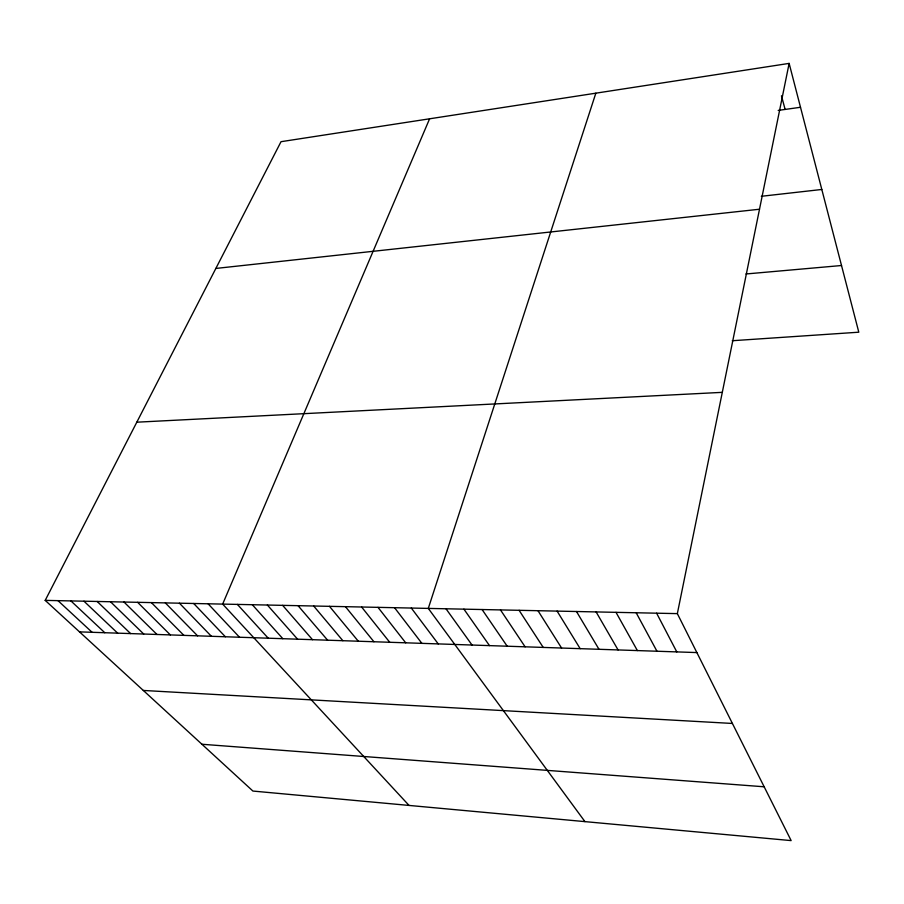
<?xml version="1.0" encoding="UTF-8"?>
<svg xmlns="http://www.w3.org/2000/svg" width="904" height="904" viewBox="0 0 904 904"><rect width="100%" height="100%" fill="white"/><g stroke="black" fill="none" stroke-linecap="round" stroke-linejoin="round"><path stroke-width="1.36" d="M677.345 613.624L789.135 63.393L281.02 141.691L45.2 600.38L252.917 791.056L791.147 840.607L677.345 613.624L45.2 600.38M595.838 93.18L428.293 608.403L584.956 821.623M429.603 118.797L222.655 604.098L409.049 805.43M778.197 110.401L800.503 107.282M761.337 196.292L821.804 189.467M215.853 268.443L759.496 209.231M745.969 273.98L841.522 265.516M732.274 340.729L858.8 332.197L789.135 63.393M136.809 422.191L722.296 392.347M79.507 631.873L696.871 652.575M143.329 690.453L732.409 723.46M201.92 744.252L764.162 786.785M57.98 600.651L92.095 632.291M70.896 600.911L104.796 632.721M83.959 601.194L117.644 633.15M97.157 601.465L130.617 633.591M110.503 601.748L143.725 634.032M123.984 602.03L156.98 634.472M137.623 602.313L170.359 634.924M151.397 602.606L183.896 635.376M165.342 602.9L197.569 635.828M179.433 603.194L211.4 636.303M193.682 603.488L225.378 636.766M208.089 603.793L239.503 637.241M237.39 604.403L268.228 638.201M252.306 604.719L282.828 638.687M267.381 605.036L297.586 639.184M282.636 605.352L312.513 639.693M298.06 605.68L327.61 640.19M313.677 606.008L342.876 640.71M329.474 606.335L358.312 641.218M345.452 606.674L373.928 641.75M361.623 607.013L389.726 642.281M377.996 607.352L405.704 642.812M394.551 607.703L421.874 643.354M411.32 608.053L438.237 643.908M445.988 608.776L472.035 645.038M463.921 609.149L489.505 645.625M482.081 609.533L507.189 646.213M500.477 609.917L525.1 646.812M519.099 610.313L543.225 647.422M537.982 610.708L561.587 648.044M557.101 611.104L580.176 648.665M576.481 611.511L599.002 649.298M596.109 611.929L618.076 649.931M616.008 612.347L637.388 650.586M636.179 612.765L656.959 651.242M656.62 613.194L676.791 651.908M781.451 95.801L785.124 109.44"/></g></svg>
